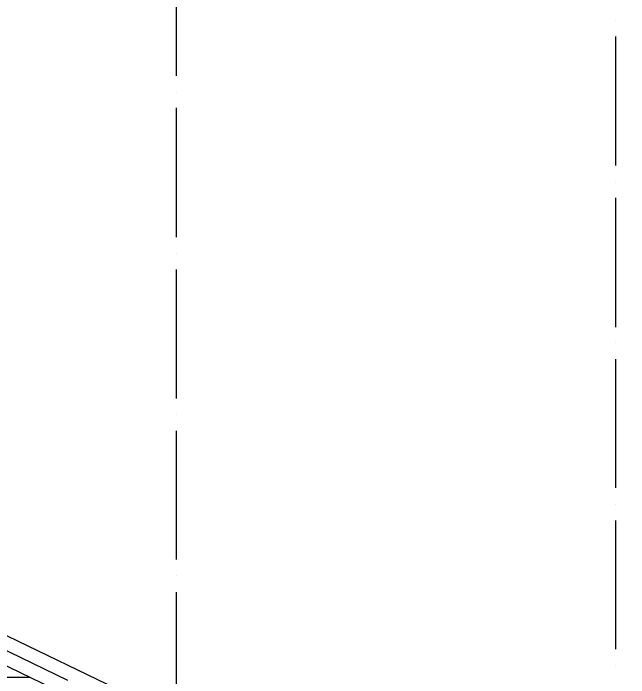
# Model space of a CAD drawing. Header units: millimetres. Extents: x 3504 to 3889, y 1729 to 1927.
# Drawn here: x 3692.87 to 3735.77, y 1814.24 to 1860.6 of the extents above; entities that cross this region are included whole.
import ezdxf

# ---------------------------------------------------------------- set-up
doc = ezdxf.new("R2010")
doc.units = ezdxf.units.MM

msp = doc.modelspace()

# ---------------------------------------------------------------- linework, layer by layer
at = {"color": 18, "linetype": 'Continuous', "lineweight": -2, "true_color": 0x000000}
for p, q in [((3548.914, 1886.252), (3735.773, 1796.293)), ((3548.914, 1884.177), (3735.773, 1794.177)), ((3704.235, 1856.237), (3704.235, 1865.212)), ((3734.842, 1860.09), (3734.842, 1860.09)), ((3734.842, 1858.989), (3734.842, 1849.972)), ((3704.235, 1855.094), (3704.235, 1855.094)), ((3704.235, 1844.977), (3704.235, 1853.994)), ((3734.842, 1848.829), (3734.842, 1848.829)), ((3734.842, 1847.728), (3734.842, 1838.711)), ((3704.235, 1843.834), (3704.235, 1843.834)), ((3704.235, 1833.716), (3704.235, 1842.733)), ((3734.842, 1837.611), (3734.842, 1837.611)), ((3734.842, 1836.468), (3734.842, 1827.493)), ((3704.235, 1832.615), (3704.235, 1832.615)), ((3704.235, 1822.498), (3704.235, 1831.472)), ((3734.842, 1826.35), (3734.842, 1826.35)), ((3734.842, 1825.207), (3734.842, 1816.232)), ((3704.235, 1821.355), (3704.235, 1821.355)), ((3704.235, 1811.491), (3704.235, 1820.212)), ((3688.571, 1817.968), (3696.657, 1814.073)), ((3734.842, 1815.089), (3734.842, 1815.089)), ((3692.424, 1814.285), (3694.032, 1814.285))]:
    msp.add_line(p, q, dxfattribs=at)

doc.saveas('drawing.dxf')
